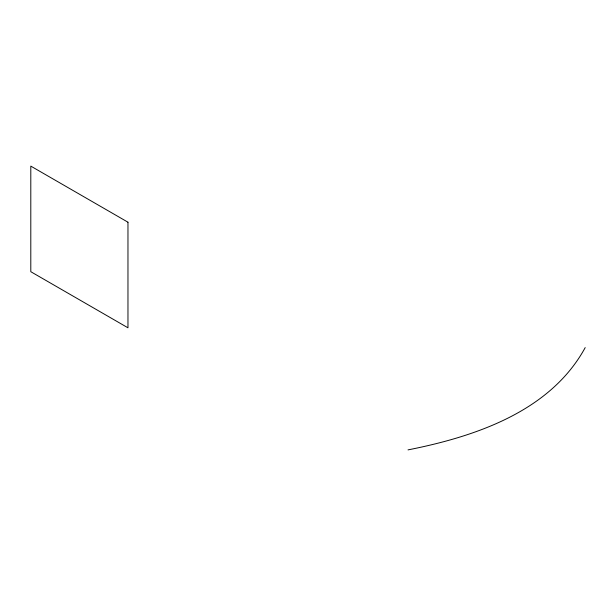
<?xml version="1.0" encoding="UTF-8"?>
<svg xmlns="http://www.w3.org/2000/svg" width="616" height="616" viewBox="0 0 616 616"><rect width="100%" height="100%" fill="white"/><g stroke="black" fill="none" stroke-linecap="round" stroke-linejoin="round"><path stroke-width="0.92" d="M585.2 347.601C550.334 411.496 475.136 436.598 408.023 449.888M127.966 222.207L30.8 166.112L30.8 271.702L127.966 327.797L127.966 222.207"/></g></svg>
